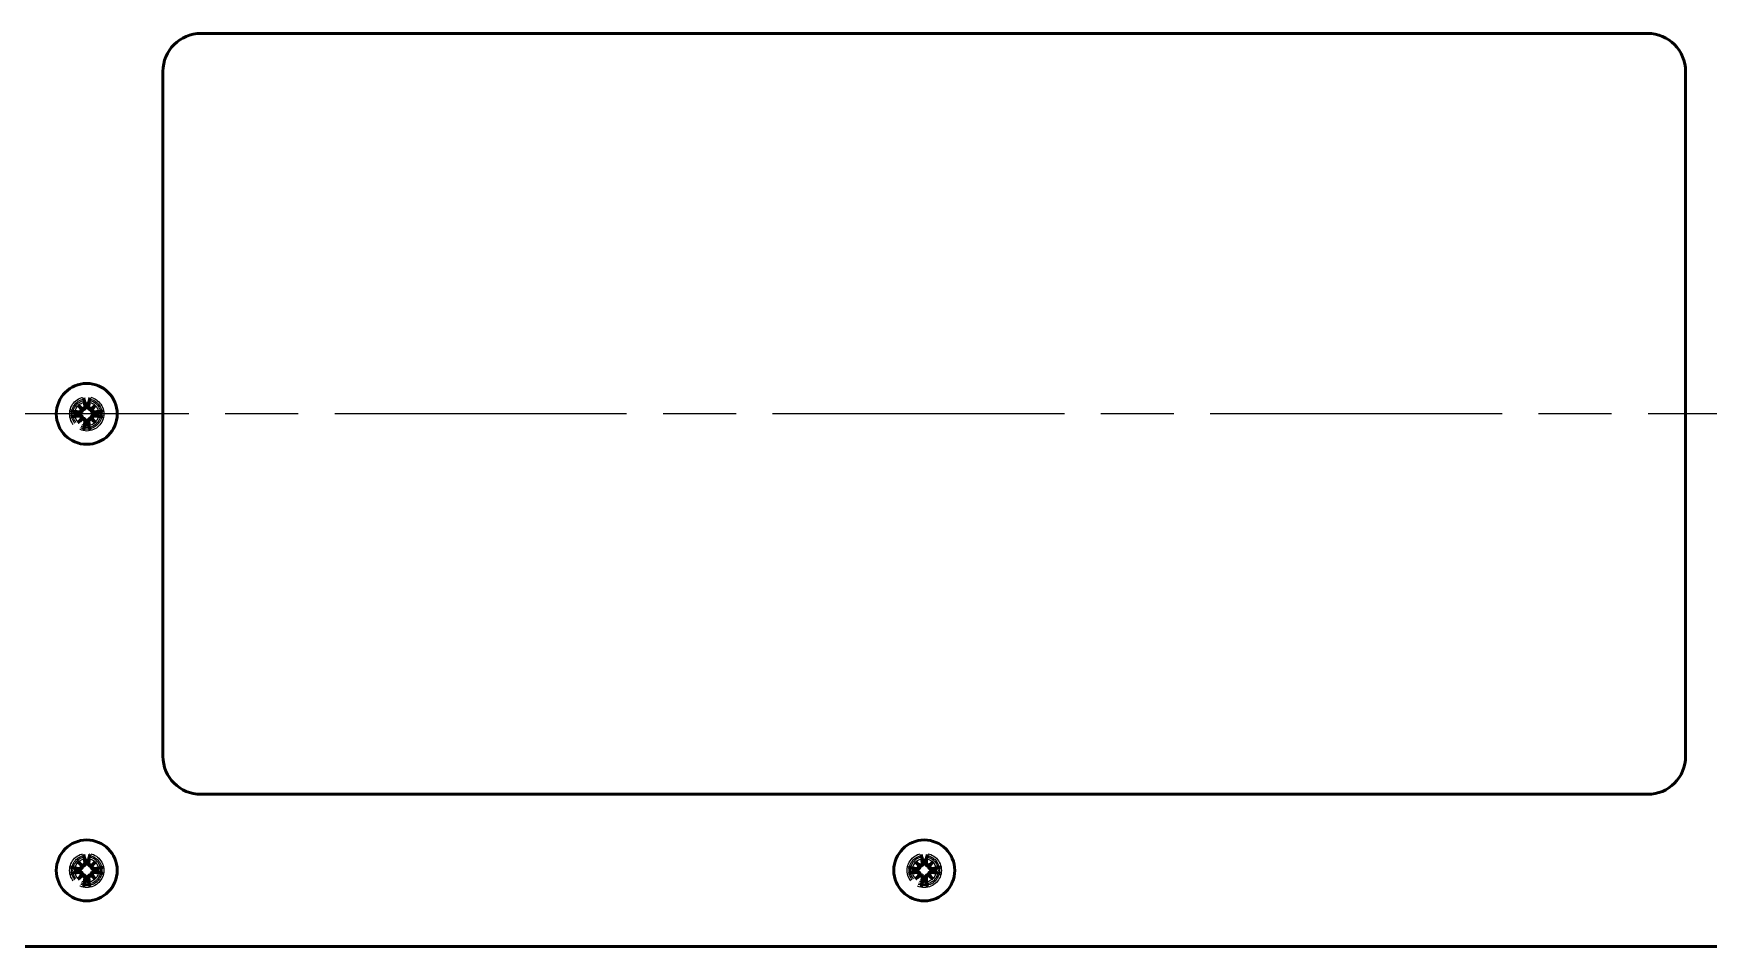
# Model space of a CAD drawing. Header units: millimetres. Extents: x 0 to 4200, y 0 to 2970.
# Drawn here: x 1149.3 to 1369.3, y 2135.2 to 2255.2 of the extents above; entities that cross this region are included whole.
import ezdxf

# ---------------------------------------------------------------- set-up
doc = ezdxf.new("R2010")
doc.units = ezdxf.units.MM
doc.header["$LTSCALE"] = 10
doc.linetypes.add('CHAIN', pattern=[0.7087, 0.4724, -0.0591, 0.1181, -0.0591])
doc.linetypes.add('DASHED', pattern=[0.2067, 0.1654, -0.0413])
doc.layers.add('Centerline (ANSI)', color=7, linetype='Continuous', lineweight=25)
doc.layers.add('Co ban', color=7, linetype='Continuous', lineweight=50)
doc.layers.add('Manh', color=7, linetype='DASHED', lineweight=25, true_color=0x008000)

msp = doc.modelspace()

# ---------------------------------------------------------------- linework, layer by layer
at = {"layer": 'Centerline (ANSI)', "linetype": 'CHAIN', "ltscale": 8.113447}
msp.add_line((2549.67, 2205.2), (583.52, 2205.2), dxfattribs=at)
at = {"layer": 'Co ban'}
for p, q in [((1171.27, 2255.2), (1361.27, 2255.2)), ((1166.27, 2160.2), (1166.27, 2250.2)), ((1366.27, 2250.2), (1366.27, 2160.2)), ((1155.11, 2206.36), (1155.6, 2205.87)), ((1155.11, 2204.04), (1155.6, 2204.52)), ((1155.6, 2205.87), (1155.74, 2205.73)), ((1155.6, 2204.52), (1155.74, 2204.66)), ((1156.95, 2205.87), (1156.81, 2205.73)), ((1156.95, 2204.52), (1156.81, 2204.66)), ((1157.43, 2206.36), (1156.95, 2205.87)), ((1157.43, 2204.04), (1156.95, 2204.52)), ((1361.27, 2155.2), (1171.27, 2155.2)), ((1155.11, 2146.36), (1155.6, 2145.87)), ((1155.6, 2145.87), (1155.74, 2145.73)), ((1156.95, 2145.87), (1156.81, 2145.73)), ((1157.43, 2146.36), (1156.95, 2145.87)), ((1265.11, 2146.36), (1265.6, 2145.87)), ((1265.6, 2145.87), (1265.74, 2145.73)), ((1266.95, 2145.87), (1266.81, 2145.73)), ((1267.43, 2146.36), (1266.95, 2145.87)), ((1155.11, 2144.04), (1155.6, 2144.52)), ((1155.6, 2144.52), (1155.74, 2144.66)), ((1156.95, 2144.52), (1156.81, 2144.66)), ((1157.43, 2144.04), (1156.95, 2144.52)), ((1265.11, 2144.04), (1265.6, 2144.52)), ((1265.6, 2144.52), (1265.74, 2144.66)), ((1266.95, 2144.52), (1266.81, 2144.66)), ((1267.43, 2144.04), (1266.95, 2144.52)), ((1821.27, 2135.2), (711.27, 2135.2))]:
    msp.add_line(p, q, dxfattribs=at)
for centre in [(1156.27, 2205.2), (1156.27, 2145.2), (1266.27, 2145.2)]:
    msp.add_circle(centre, 4, dxfattribs=at)
for centre, radius, start, end in [((1171.27, 2250.2), 5, 90, 180), ((1361.27, 2250.2), 5, 0, 90), ((1156.27, 2205.2), 1.34, 172.3918, 187.6082), ((1156.27, 2205.2), 1.34, 82.3918, 97.6082), ((1156.27, 2205.2), 1.34, 352.3918, 7.6082), ((1156.27, 2205.2), 1.34, 262.3918, 277.6082), ((1171.27, 2160.2), 5, 180, 270), ((1361.27, 2160.2), 5, 270, 0), ((1156.27, 2145.2), 1.34, 172.3918, 187.6082), ((1156.27, 2145.2), 1.34, 82.3918, 97.6082), ((1156.27, 2145.2), 1.34, 352.3918, 7.6082), ((1266.27, 2145.2), 1.34, 172.3918, 187.6082), ((1266.27, 2145.2), 1.34, 82.3918, 97.6082), ((1266.27, 2145.2), 1.34, 352.3918, 7.6082), ((1156.27, 2145.2), 1.34, 262.3918, 277.6082), ((1266.27, 2145.2), 1.34, 262.3918, 277.6082)]:
    msp.add_arc(centre, radius, start, end, dxfattribs=at)
for centre, major_axis, ratio, start_param, end_param in [((1156.68, 2205.25), (0.78, -6.44), 0.087156, 4.378084, 4.547777), ((1155.87, 2205.25), (0.78, 6.44), 0.087156, 4.877001, 5.046694), ((1156.23, 2204.79), (-6.44, 0.78), 0.087156, 4.877001, 5.046694), ((1156.23, 2205.6), (6.44, 0.78), 0.087156, 4.378084, 4.547777), ((1157, 2205.82), (-4.2, 4.86), 0.173648, 1.313224, 1.430376), ((1155.65, 2204.47), (4.86, -4.2), 0.173648, 1.711217, 1.828368), ((1157, 2204.57), (4.2, 4.86), 0.173648, 1.711217, 1.828368), ((1155.65, 2205.92), (-4.86, -4.2), 0.173648, 1.313224, 1.430376), ((1155.37, 2205.86), (-0.188, -0.163), 0.868224, 2.023807, 2.409971), ((1155.37, 2204.54), (0.188, -0.163), 0.868224, 0.731621, 1.117785), ((1155.61, 2206.1), (-0.163, -0.188), 0.868224, 0.731621, 1.117785), ((1155.61, 2204.29), (0.163, -0.188), 0.868224, 2.023807, 2.409971), ((1156.9, 2204.47), (4.86, 4.2), 0.173648, 1.313224, 1.430376), ((1156.94, 2206.1), (-0.163, 0.188), 0.868224, 2.023807, 2.409971), ((1156.94, 2204.29), (0.163, 0.188), 0.868224, 0.731621, 1.117785), ((1156.9, 2205.92), (-4.86, 4.2), 0.173648, 1.711217, 1.828368), ((1157.18, 2205.86), (-0.188, 0.163), 0.868224, 0.731621, 1.117785), ((1157.18, 2204.54), (0.188, 0.163), 0.868224, 2.023807, 2.409971), ((1155.55, 2205.82), (-4.2, -4.86), 0.173648, 1.711217, 1.828368), ((1155.55, 2204.57), (4.2, -4.86), 0.173648, 1.313224, 1.430376), ((1156.32, 2204.79), (-6.44, -0.78), 0.087156, 4.378084, 4.547777), ((1156.32, 2205.6), (6.44, -0.78), 0.087156, 4.877001, 5.046694), ((1156.68, 2205.15), (-0.78, -6.44), 0.087156, 4.877001, 5.046694), ((1155.87, 2205.15), (-0.78, 6.44), 0.087156, 4.378084, 4.547777), ((1156.68, 2145.25), (0.78, -6.44), 0.087156, 4.378084, 4.547777), ((1155.87, 2145.25), (0.78, 6.44), 0.087156, 4.877001, 5.046694), ((1266.68, 2145.25), (0.78, -6.44), 0.087156, 4.378084, 4.547777), ((1265.87, 2145.25), (0.78, 6.44), 0.087156, 4.877001, 5.046694), ((1156.23, 2144.79), (-6.44, 0.78), 0.087156, 4.877001, 5.046694), ((1157, 2145.82), (-4.2, 4.86), 0.173648, 1.313224, 1.430376), ((1155.65, 2144.47), (4.86, -4.2), 0.173648, 1.711217, 1.828368), ((1155.37, 2145.86), (-0.188, -0.163), 0.868224, 2.023807, 2.409971), ((1155.61, 2146.1), (-0.163, -0.188), 0.868224, 0.731621, 1.117785), ((1156.9, 2144.47), (4.86, 4.2), 0.173648, 1.313224, 1.430376), ((1156.94, 2146.1), (-0.163, 0.188), 0.868224, 2.023807, 2.409971), ((1157.18, 2145.86), (-0.188, 0.163), 0.868224, 0.731621, 1.117785), ((1155.55, 2145.82), (-4.2, -4.86), 0.173648, 1.711217, 1.828368), ((1156.32, 2144.79), (-6.44, -0.78), 0.087156, 4.378084, 4.547777), ((1266.23, 2144.79), (-6.44, 0.78), 0.087156, 4.877001, 5.046694), ((1267, 2145.82), (-4.2, 4.86), 0.173648, 1.313224, 1.430376), ((1265.65, 2144.47), (4.86, -4.2), 0.173648, 1.711217, 1.828368), ((1265.37, 2145.86), (-0.188, -0.163), 0.868224, 2.023807, 2.409971), ((1265.61, 2146.1), (-0.163, -0.188), 0.868224, 0.731621, 1.117785), ((1266.9, 2144.47), (4.86, 4.2), 0.173648, 1.313224, 1.430376), ((1266.94, 2146.1), (-0.163, 0.188), 0.868224, 2.023807, 2.409971), ((1267.18, 2145.86), (-0.188, 0.163), 0.868224, 0.731621, 1.117785), ((1265.55, 2145.82), (-4.2, -4.86), 0.173648, 1.711217, 1.828368), ((1266.32, 2144.79), (-6.44, -0.78), 0.087156, 4.378084, 4.547777), ((1156.23, 2145.6), (6.44, 0.78), 0.087156, 4.378084, 4.547777), ((1157, 2144.57), (4.2, 4.86), 0.173648, 1.711217, 1.828368), ((1155.65, 2145.92), (-4.86, -4.2), 0.173648, 1.313224, 1.430376), ((1155.37, 2144.54), (0.188, -0.163), 0.868224, 0.731621, 1.117785), ((1155.61, 2144.29), (0.163, -0.188), 0.868224, 2.023807, 2.409971), ((1156.68, 2145.15), (-0.78, -6.44), 0.087156, 4.877001, 5.046694), ((1155.87, 2145.15), (-0.78, 6.44), 0.087156, 4.378084, 4.547777), ((1156.94, 2144.29), (0.163, 0.188), 0.868224, 0.731621, 1.117785), ((1156.9, 2145.92), (-4.86, 4.2), 0.173648, 1.711217, 1.828368), ((1157.18, 2144.54), (0.188, 0.163), 0.868224, 2.023807, 2.409971), ((1155.55, 2144.57), (4.2, -4.86), 0.173648, 1.313224, 1.430376), ((1156.32, 2145.6), (6.44, -0.78), 0.087156, 4.877001, 5.046694), ((1266.23, 2145.6), (6.44, 0.78), 0.087156, 4.378084, 4.547777), ((1267, 2144.57), (4.2, 4.86), 0.173648, 1.711217, 1.828368), ((1265.65, 2145.92), (-4.86, -4.2), 0.173648, 1.313224, 1.430376), ((1265.37, 2144.54), (0.188, -0.163), 0.868224, 0.731621, 1.117785), ((1265.61, 2144.29), (0.163, -0.188), 0.868224, 2.023807, 2.409971), ((1266.68, 2145.15), (-0.78, -6.44), 0.087156, 4.877001, 5.046694), ((1265.87, 2145.15), (-0.78, 6.44), 0.087156, 4.378084, 4.547777), ((1266.94, 2144.29), (0.163, 0.188), 0.868224, 0.731621, 1.117785), ((1266.9, 2145.92), (-4.86, 4.2), 0.173648, 1.711217, 1.828368), ((1267.18, 2144.54), (0.188, 0.163), 0.868224, 2.023807, 2.409971), ((1265.55, 2144.57), (4.2, -4.86), 0.173648, 1.313224, 1.430376), ((1266.32, 2145.6), (6.44, -0.78), 0.087156, 4.877001, 5.046694)]:
    msp.add_ellipse(centre, major_axis=major_axis, ratio=ratio, start_param=start_param, end_param=end_param, dxfattribs=at)
for points, knots in [([(1155.92, 2207.09), (1155.92, 2207.1), (1155.92, 2207.11), (1155.91, 2207.14), (1155.91, 2207.16), (1155.9, 2207.2), (1155.9, 2207.22), (1155.9, 2207.26), (1155.89, 2207.28), (1155.89, 2207.29)], [0.05658644, 0.05658644, 0.05658644, 0.05658644, 0.06161587, 0.06161587, 0.06775669, 0.06775669, 0.07390904, 0.07390904, 0.07912293, 0.07912293, 0.07912293, 0.07912293]), ([(1156.66, 2207.29), (1156.65, 2207.28), (1156.65, 2207.26), (1156.65, 2207.22), (1156.64, 2207.2), (1156.64, 2207.16), (1156.63, 2207.14), (1156.63, 2207.11), (1156.63, 2207.1), (1156.62, 2207.09)], [0.01947687, 0.01947687, 0.01947687, 0.01947687, 0.02469076, 0.02469076, 0.03084311, 0.03084311, 0.03698394, 0.03698394, 0.04201336, 0.04201336, 0.04201336, 0.04201336]), ([(1154.18, 2205.58), (1154.19, 2205.58), (1154.21, 2205.58), (1154.25, 2205.57), (1154.27, 2205.57), (1154.31, 2205.56), (1154.33, 2205.56), (1154.36, 2205.55), (1154.37, 2205.55), (1154.38, 2205.55)], [0.01947687, 0.01947687, 0.01947687, 0.01947687, 0.02469076, 0.02469076, 0.03084311, 0.03084311, 0.03698394, 0.03698394, 0.04201336, 0.04201336, 0.04201336, 0.04201336]), ([(1154.38, 2204.85), (1154.37, 2204.84), (1154.36, 2204.84), (1154.33, 2204.84), (1154.31, 2204.83), (1154.27, 2204.83), (1154.25, 2204.82), (1154.21, 2204.82), (1154.19, 2204.82), (1154.18, 2204.82)], [0.05658644, 0.05658644, 0.05658644, 0.05658644, 0.06161587, 0.06161587, 0.06775669, 0.06775669, 0.07390904, 0.07390904, 0.07912293, 0.07912293, 0.07912293, 0.07912293]), ([(1155.74, 2205.73), (1155.74, 2205.71), (1155.73, 2205.68), (1155.72, 2205.62), (1155.7, 2205.58), (1155.66, 2205.51), (1155.63, 2205.47), (1155.57, 2205.41), (1155.53, 2205.39), (1155.46, 2205.35), (1155.42, 2205.34), (1155.33, 2205.32), (1155.28, 2205.32), (1155.24, 2205.33), (1155.23, 2205.33), (1155.23, 2205.33), (1155.22, 2205.33)], [-0.07279593, -0.07279593, -0.07279593, -0.07279593, -0.06545108, -0.06545108, -0.05320296, -0.05320296, -0.04095485, -0.04095485, -0.02870674, -0.02870674, -0.01435337, -0.01435337, 0, 0, 0, 0.00217911, 0.00217911, 0.00217911, 0.00217911]), ([(1155.22, 2205.07), (1155.23, 2205.07), (1155.23, 2205.07), (1155.28, 2205.07), (1155.33, 2205.07), (1155.42, 2205.06), (1155.46, 2205.04), (1155.53, 2205), (1155.57, 2204.98), (1155.63, 2204.92), (1155.66, 2204.89), (1155.7, 2204.82), (1155.72, 2204.78), (1155.73, 2204.71), (1155.74, 2204.68), (1155.74, 2204.66)], [0.18013192, 0.18013192, 0.18013192, 0.18013192, 0.18231103, 0.18231103, 0.1966644, 0.1966644, 0.21101777, 0.21101777, 0.22326588, 0.22326588, 0.23551399, 0.23551399, 0.24776211, 0.24776211, 0.25510696, 0.25510696, 0.25510696, 0.25510696]), ([(1155.58, 2205.78), (1155.58, 2205.78), (1155.58, 2205.78), (1155.58, 2205.74), (1155.57, 2205.7), (1155.54, 2205.62), (1155.51, 2205.59), (1155.46, 2205.54), (1155.43, 2205.51), (1155.35, 2205.48), (1155.31, 2205.47), (1155.26, 2205.47), (1155.25, 2205.47), (1155.24, 2205.47)], [0.02262944, 0.02262944, 0.02262944, 0.02262944, 0.02319765, 0.02319765, 0.0345489, 0.0345489, 0.04590016, 0.04590016, 0.05733835, 0.05733835, 0.06877655, 0.06877655, 0.07249221, 0.07249221, 0.07249221, 0.07249221]), ([(1155.24, 2204.92), (1155.27, 2204.92), (1155.32, 2204.92), (1155.39, 2204.9), (1155.43, 2204.88), (1155.49, 2204.83), (1155.52, 2204.8), (1155.56, 2204.73), (1155.57, 2204.69), (1155.58, 2204.64), (1155.58, 2204.63), (1155.58, 2204.61)], [0, 0, 0, 0, 0.01151442, 0.01151442, 0.02302884, 0.02302884, 0.0344178, 0.0344178, 0.04580676, 0.04580676, 0.0498478, 0.0498478, 0.0498478, 0.0498478]), ([(1156, 2206.23), (1156, 2206.2), (1156, 2206.16), (1155.97, 2206.08), (1155.95, 2206.04), (1155.91, 2205.98), (1155.88, 2205.95), (1155.81, 2205.91), (1155.77, 2205.9), (1155.72, 2205.9), (1155.7, 2205.89), (1155.69, 2205.89)], [0, 0, 0, 0, 0.01151442, 0.01151442, 0.02302884, 0.02302884, 0.0344178, 0.0344178, 0.04580676, 0.04580676, 0.0498478, 0.0498478, 0.0498478, 0.0498478]), ([(1155.69, 2204.5), (1155.69, 2204.5), (1155.69, 2204.5), (1155.73, 2204.5), (1155.77, 2204.49), (1155.85, 2204.46), (1155.88, 2204.44), (1155.93, 2204.38), (1155.96, 2204.35), (1155.99, 2204.27), (1156, 2204.23), (1156, 2204.18), (1156, 2204.17), (1156, 2204.16)], [0.02262944, 0.02262944, 0.02262944, 0.02262944, 0.02319765, 0.02319765, 0.0345489, 0.0345489, 0.04590016, 0.04590016, 0.05733835, 0.05733835, 0.06877655, 0.06877655, 0.07249221, 0.07249221, 0.07249221, 0.07249221]), ([(1156.14, 2206.25), (1156.14, 2206.25), (1156.14, 2206.24), (1156.15, 2206.19), (1156.15, 2206.14), (1156.13, 2206.05), (1156.12, 2206.01), (1156.08, 2205.94), (1156.06, 2205.9), (1156, 2205.84), (1155.96, 2205.81), (1155.89, 2205.77), (1155.85, 2205.75), (1155.79, 2205.74), (1155.76, 2205.73), (1155.74, 2205.73)], [0.18013192, 0.18013192, 0.18013192, 0.18013192, 0.18231103, 0.18231103, 0.1966644, 0.1966644, 0.21101777, 0.21101777, 0.22326588, 0.22326588, 0.23551399, 0.23551399, 0.24776211, 0.24776211, 0.25510696, 0.25510696, 0.25510696, 0.25510696]), ([(1155.74, 2204.66), (1155.76, 2204.66), (1155.79, 2204.66), (1155.85, 2204.64), (1155.89, 2204.62), (1155.96, 2204.58), (1156, 2204.55), (1156.06, 2204.49), (1156.08, 2204.46), (1156.12, 2204.39), (1156.13, 2204.34), (1156.15, 2204.25), (1156.15, 2204.2), (1156.15, 2204.16), (1156.14, 2204.15), (1156.14, 2204.15), (1156.14, 2204.14)], [-0.07279593, -0.07279593, -0.07279593, -0.07279593, -0.06545108, -0.06545108, -0.05320296, -0.05320296, -0.04095485, -0.04095485, -0.02870674, -0.02870674, -0.01435337, -0.01435337, 0, 0, 0, 0.00217911, 0.00217911, 0.00217911, 0.00217911]), ([(1156.81, 2205.73), (1156.79, 2205.73), (1156.76, 2205.74), (1156.69, 2205.75), (1156.65, 2205.77), (1156.58, 2205.81), (1156.55, 2205.84), (1156.49, 2205.9), (1156.47, 2205.94), (1156.43, 2206.01), (1156.41, 2206.05), (1156.4, 2206.14), (1156.4, 2206.19), (1156.4, 2206.23), (1156.4, 2206.24), (1156.4, 2206.25), (1156.41, 2206.25)], [-0.07279593, -0.07279593, -0.07279593, -0.07279593, -0.06545108, -0.06545108, -0.05320296, -0.05320296, -0.04095485, -0.04095485, -0.02870674, -0.02870674, -0.01435337, -0.01435337, 0, 0, 0, 0.00217911, 0.00217911, 0.00217911, 0.00217911]), ([(1156.41, 2204.14), (1156.4, 2204.15), (1156.4, 2204.15), (1156.4, 2204.2), (1156.4, 2204.25), (1156.41, 2204.34), (1156.43, 2204.39), (1156.47, 2204.46), (1156.49, 2204.49), (1156.55, 2204.55), (1156.58, 2204.58), (1156.65, 2204.62), (1156.69, 2204.64), (1156.76, 2204.66), (1156.79, 2204.66), (1156.81, 2204.66)], [0.18013192, 0.18013192, 0.18013192, 0.18013192, 0.18231103, 0.18231103, 0.1966644, 0.1966644, 0.21101777, 0.21101777, 0.22326588, 0.22326588, 0.23551399, 0.23551399, 0.24776211, 0.24776211, 0.25510696, 0.25510696, 0.25510696, 0.25510696]), ([(1156.86, 2205.89), (1156.86, 2205.89), (1156.86, 2205.89), (1156.82, 2205.9), (1156.78, 2205.9), (1156.7, 2205.93), (1156.67, 2205.96), (1156.61, 2206.01), (1156.59, 2206.04), (1156.56, 2206.12), (1156.55, 2206.16), (1156.55, 2206.21), (1156.55, 2206.22), (1156.55, 2206.23)], [0.02262869, 0.02262869, 0.02262869, 0.02262869, 0.02311382, 0.02311382, 0.03450698, 0.03450698, 0.04590014, 0.04590014, 0.05733833, 0.05733833, 0.06877652, 0.06877652, 0.07249219, 0.07249219, 0.07249219, 0.07249219]), ([(1156.55, 2204.16), (1156.55, 2204.2), (1156.55, 2204.24), (1156.57, 2204.32), (1156.59, 2204.35), (1156.64, 2204.41), (1156.67, 2204.44), (1156.74, 2204.48), (1156.78, 2204.49), (1156.83, 2204.5), (1156.85, 2204.5), (1156.86, 2204.5)], [0, 0, 0, 0, 0.01154742, 0.01154742, 0.02309483, 0.02309483, 0.0344508, 0.0344508, 0.04580677, 0.04580677, 0.04984781, 0.04984781, 0.04984781, 0.04984781]), ([(1157.33, 2205.33), (1157.32, 2205.33), (1157.32, 2205.33), (1157.27, 2205.32), (1157.22, 2205.32), (1157.13, 2205.34), (1157.09, 2205.35), (1157.01, 2205.39), (1156.98, 2205.41), (1156.92, 2205.47), (1156.89, 2205.51), (1156.85, 2205.58), (1156.83, 2205.62), (1156.82, 2205.68), (1156.81, 2205.71), (1156.81, 2205.73)], [0.18013192, 0.18013192, 0.18013192, 0.18013192, 0.18231103, 0.18231103, 0.1966644, 0.1966644, 0.21101777, 0.21101777, 0.22326588, 0.22326588, 0.23551399, 0.23551399, 0.24776211, 0.24776211, 0.25510696, 0.25510696, 0.25510696, 0.25510696]), ([(1156.81, 2204.66), (1156.81, 2204.68), (1156.82, 2204.71), (1156.83, 2204.78), (1156.85, 2204.82), (1156.89, 2204.89), (1156.92, 2204.92), (1156.98, 2204.98), (1157.01, 2205), (1157.09, 2205.04), (1157.13, 2205.06), (1157.22, 2205.07), (1157.27, 2205.07), (1157.31, 2205.07), (1157.32, 2205.07), (1157.32, 2205.07), (1157.33, 2205.07)], [-0.07279593, -0.07279593, -0.07279593, -0.07279593, -0.06545108, -0.06545108, -0.05320296, -0.05320296, -0.04095485, -0.04095485, -0.02870674, -0.02870674, -0.01435337, -0.01435337, 0, 0, 0, 0.00217911, 0.00217911, 0.00217911, 0.00217911]), ([(1157.31, 2205.47), (1157.27, 2205.47), (1157.23, 2205.47), (1157.15, 2205.5), (1157.12, 2205.52), (1157.06, 2205.56), (1157.03, 2205.59), (1156.99, 2205.66), (1156.98, 2205.7), (1156.97, 2205.75), (1156.97, 2205.77), (1156.97, 2205.78)], [0, 0, 0, 0, 0.01151442, 0.01151442, 0.02302884, 0.02302884, 0.0344178, 0.0344178, 0.04580676, 0.04580676, 0.0498478, 0.0498478, 0.0498478, 0.0498478]), ([(1156.97, 2204.61), (1156.97, 2204.61), (1156.97, 2204.62), (1156.97, 2204.65), (1156.98, 2204.7), (1157.01, 2204.77), (1157.03, 2204.8), (1157.09, 2204.86), (1157.12, 2204.88), (1157.2, 2204.91), (1157.24, 2204.92), (1157.29, 2204.92), (1157.3, 2204.92), (1157.31, 2204.92)], [0.02262944, 0.02262944, 0.02262944, 0.02262944, 0.02319765, 0.02319765, 0.0345489, 0.0345489, 0.04590016, 0.04590016, 0.05733835, 0.05733835, 0.06877655, 0.06877655, 0.07249221, 0.07249221, 0.07249221, 0.07249221]), ([(1158.17, 2205.55), (1158.18, 2205.55), (1158.19, 2205.55), (1158.22, 2205.56), (1158.24, 2205.56), (1158.27, 2205.57), (1158.3, 2205.57), (1158.33, 2205.58), (1158.35, 2205.58), (1158.37, 2205.58)], [0.05658644, 0.05658644, 0.05658644, 0.05658644, 0.06161587, 0.06161587, 0.06775669, 0.06775669, 0.07390904, 0.07390904, 0.07912293, 0.07912293, 0.07912293, 0.07912293]), ([(1158.37, 2204.82), (1158.35, 2204.82), (1158.33, 2204.82), (1158.3, 2204.82), (1158.27, 2204.83), (1158.24, 2204.83), (1158.22, 2204.84), (1158.19, 2204.84), (1158.18, 2204.84), (1158.17, 2204.85)], [0.01947687, 0.01947687, 0.01947687, 0.01947687, 0.02469076, 0.02469076, 0.03084311, 0.03084311, 0.03698394, 0.03698394, 0.04201336, 0.04201336, 0.04201336, 0.04201336]), ([(1155.89, 2203.1), (1155.89, 2203.12), (1155.9, 2203.14), (1155.9, 2203.17), (1155.9, 2203.2), (1155.91, 2203.24), (1155.91, 2203.26), (1155.92, 2203.28), (1155.92, 2203.29), (1155.92, 2203.3)], [0.01947687, 0.01947687, 0.01947687, 0.01947687, 0.02469076, 0.02469076, 0.03084311, 0.03084311, 0.03698394, 0.03698394, 0.04201336, 0.04201336, 0.04201336, 0.04201336]), ([(1156.62, 2203.3), (1156.63, 2203.29), (1156.63, 2203.28), (1156.63, 2203.26), (1156.64, 2203.24), (1156.64, 2203.2), (1156.65, 2203.17), (1156.65, 2203.14), (1156.65, 2203.12), (1156.66, 2203.1)], [0.05658644, 0.05658644, 0.05658644, 0.05658644, 0.06161587, 0.06161587, 0.06775669, 0.06775669, 0.07390904, 0.07390904, 0.07912293, 0.07912293, 0.07912293, 0.07912293]), ([(1155.92, 2147.09), (1155.92, 2147.1), (1155.92, 2147.11), (1155.91, 2147.14), (1155.91, 2147.16), (1155.9, 2147.2), (1155.9, 2147.22), (1155.9, 2147.26), (1155.89, 2147.28), (1155.89, 2147.29)], [0.05658644, 0.05658644, 0.05658644, 0.05658644, 0.06161587, 0.06161587, 0.06775669, 0.06775669, 0.07390904, 0.07390904, 0.07912293, 0.07912293, 0.07912293, 0.07912293]), ([(1156.66, 2147.29), (1156.65, 2147.28), (1156.65, 2147.26), (1156.65, 2147.22), (1156.64, 2147.2), (1156.64, 2147.16), (1156.63, 2147.14), (1156.63, 2147.11), (1156.63, 2147.1), (1156.62, 2147.09)], [0.01947687, 0.01947687, 0.01947687, 0.01947687, 0.02469076, 0.02469076, 0.03084311, 0.03084311, 0.03698394, 0.03698394, 0.04201336, 0.04201336, 0.04201336, 0.04201336]), ([(1265.92, 2147.09), (1265.92, 2147.1), (1265.92, 2147.11), (1265.91, 2147.14), (1265.91, 2147.16), (1265.9, 2147.2), (1265.9, 2147.22), (1265.9, 2147.26), (1265.89, 2147.28), (1265.89, 2147.29)], [0.05658644, 0.05658644, 0.05658644, 0.05658644, 0.06161587, 0.06161587, 0.06775669, 0.06775669, 0.07390904, 0.07390904, 0.07912293, 0.07912293, 0.07912293, 0.07912293]), ([(1266.66, 2147.29), (1266.65, 2147.28), (1266.65, 2147.26), (1266.65, 2147.22), (1266.64, 2147.2), (1266.64, 2147.16), (1266.63, 2147.14), (1266.63, 2147.11), (1266.63, 2147.1), (1266.62, 2147.09)], [0.01947687, 0.01947687, 0.01947687, 0.01947687, 0.02469076, 0.02469076, 0.03084311, 0.03084311, 0.03698394, 0.03698394, 0.04201336, 0.04201336, 0.04201336, 0.04201336]), ([(1154.18, 2145.58), (1154.19, 2145.58), (1154.21, 2145.58), (1154.25, 2145.57), (1154.27, 2145.57), (1154.31, 2145.56), (1154.33, 2145.56), (1154.36, 2145.55), (1154.37, 2145.55), (1154.38, 2145.55)], [0.01947687, 0.01947687, 0.01947687, 0.01947687, 0.02469076, 0.02469076, 0.03084311, 0.03084311, 0.03698394, 0.03698394, 0.04201336, 0.04201336, 0.04201336, 0.04201336]), ([(1155.74, 2145.73), (1155.74, 2145.71), (1155.73, 2145.68), (1155.72, 2145.62), (1155.7, 2145.58), (1155.66, 2145.51), (1155.63, 2145.47), (1155.57, 2145.41), (1155.53, 2145.39), (1155.46, 2145.35), (1155.42, 2145.34), (1155.33, 2145.32), (1155.28, 2145.32), (1155.24, 2145.33), (1155.23, 2145.33), (1155.23, 2145.33), (1155.22, 2145.33)], [-0.07279593, -0.07279593, -0.07279593, -0.07279593, -0.06545108, -0.06545108, -0.05320296, -0.05320296, -0.04095485, -0.04095485, -0.02870674, -0.02870674, -0.01435337, -0.01435337, 0, 0, 0, 0.00217911, 0.00217911, 0.00217911, 0.00217911]), ([(1155.22, 2145.07), (1155.23, 2145.07), (1155.23, 2145.07), (1155.28, 2145.07), (1155.33, 2145.07), (1155.42, 2145.06), (1155.46, 2145.04), (1155.53, 2145), (1155.57, 2144.98), (1155.63, 2144.92), (1155.66, 2144.89), (1155.7, 2144.82), (1155.72, 2144.78), (1155.73, 2144.71), (1155.74, 2144.68), (1155.74, 2144.66)], [0.18013192, 0.18013192, 0.18013192, 0.18013192, 0.18231103, 0.18231103, 0.1966644, 0.1966644, 0.21101777, 0.21101777, 0.22326588, 0.22326588, 0.23551399, 0.23551399, 0.24776211, 0.24776211, 0.25510696, 0.25510696, 0.25510696, 0.25510696]), ([(1155.58, 2145.78), (1155.58, 2145.78), (1155.58, 2145.78), (1155.58, 2145.74), (1155.57, 2145.7), (1155.54, 2145.62), (1155.51, 2145.59), (1155.46, 2145.54), (1155.43, 2145.51), (1155.35, 2145.48), (1155.31, 2145.47), (1155.26, 2145.47), (1155.25, 2145.47), (1155.24, 2145.47)], [0.02262944, 0.02262944, 0.02262944, 0.02262944, 0.02319765, 0.02319765, 0.0345489, 0.0345489, 0.04590016, 0.04590016, 0.05733835, 0.05733835, 0.06877655, 0.06877655, 0.07249221, 0.07249221, 0.07249221, 0.07249221]), ([(1156, 2146.23), (1156, 2146.2), (1156, 2146.16), (1155.97, 2146.08), (1155.95, 2146.04), (1155.91, 2145.98), (1155.88, 2145.95), (1155.81, 2145.91), (1155.77, 2145.9), (1155.72, 2145.9), (1155.7, 2145.89), (1155.69, 2145.89)], [0, 0, 0, 0, 0.01151442, 0.01151442, 0.02302884, 0.02302884, 0.0344178, 0.0344178, 0.04580676, 0.04580676, 0.0498478, 0.0498478, 0.0498478, 0.0498478]), ([(1156.14, 2146.25), (1156.14, 2146.25), (1156.14, 2146.24), (1156.15, 2146.19), (1156.15, 2146.14), (1156.13, 2146.05), (1156.12, 2146.01), (1156.08, 2145.94), (1156.06, 2145.9), (1156, 2145.84), (1155.96, 2145.81), (1155.89, 2145.77), (1155.85, 2145.75), (1155.79, 2145.74), (1155.76, 2145.73), (1155.74, 2145.73)], [0.18013192, 0.18013192, 0.18013192, 0.18013192, 0.18231103, 0.18231103, 0.1966644, 0.1966644, 0.21101777, 0.21101777, 0.22326588, 0.22326588, 0.23551399, 0.23551399, 0.24776211, 0.24776211, 0.25510696, 0.25510696, 0.25510696, 0.25510696]), ([(1156.81, 2145.73), (1156.79, 2145.73), (1156.76, 2145.74), (1156.69, 2145.75), (1156.65, 2145.77), (1156.58, 2145.81), (1156.55, 2145.84), (1156.49, 2145.9), (1156.47, 2145.94), (1156.43, 2146.01), (1156.41, 2146.05), (1156.4, 2146.14), (1156.4, 2146.19), (1156.4, 2146.23), (1156.4, 2146.24), (1156.4, 2146.25), (1156.41, 2146.25)], [-0.07279593, -0.07279593, -0.07279593, -0.07279593, -0.06545108, -0.06545108, -0.05320296, -0.05320296, -0.04095485, -0.04095485, -0.02870674, -0.02870674, -0.01435337, -0.01435337, 0, 0, 0, 0.00217911, 0.00217911, 0.00217911, 0.00217911]), ([(1156.86, 2145.89), (1156.86, 2145.89), (1156.86, 2145.89), (1156.82, 2145.9), (1156.78, 2145.9), (1156.7, 2145.93), (1156.67, 2145.96), (1156.61, 2146.01), (1156.59, 2146.04), (1156.56, 2146.12), (1156.55, 2146.16), (1156.55, 2146.21), (1156.55, 2146.22), (1156.55, 2146.23)], [0.02262869, 0.02262869, 0.02262869, 0.02262869, 0.02311382, 0.02311382, 0.03450698, 0.03450698, 0.04590014, 0.04590014, 0.05733833, 0.05733833, 0.06877652, 0.06877652, 0.07249219, 0.07249219, 0.07249219, 0.07249219]), ([(1157.33, 2145.33), (1157.32, 2145.33), (1157.32, 2145.33), (1157.27, 2145.32), (1157.22, 2145.32), (1157.13, 2145.34), (1157.09, 2145.35), (1157.01, 2145.39), (1156.98, 2145.41), (1156.92, 2145.47), (1156.89, 2145.51), (1156.85, 2145.58), (1156.83, 2145.62), (1156.82, 2145.68), (1156.81, 2145.71), (1156.81, 2145.73)], [0.18013192, 0.18013192, 0.18013192, 0.18013192, 0.18231103, 0.18231103, 0.1966644, 0.1966644, 0.21101777, 0.21101777, 0.22326588, 0.22326588, 0.23551399, 0.23551399, 0.24776211, 0.24776211, 0.25510696, 0.25510696, 0.25510696, 0.25510696]), ([(1156.81, 2144.66), (1156.81, 2144.68), (1156.82, 2144.71), (1156.83, 2144.78), (1156.85, 2144.82), (1156.89, 2144.89), (1156.92, 2144.92), (1156.98, 2144.98), (1157.01, 2145), (1157.09, 2145.04), (1157.13, 2145.06), (1157.22, 2145.07), (1157.27, 2145.07), (1157.31, 2145.07), (1157.32, 2145.07), (1157.32, 2145.07), (1157.33, 2145.07)], [-0.07279593, -0.07279593, -0.07279593, -0.07279593, -0.06545108, -0.06545108, -0.05320296, -0.05320296, -0.04095485, -0.04095485, -0.02870674, -0.02870674, -0.01435337, -0.01435337, 0, 0, 0, 0.00217911, 0.00217911, 0.00217911, 0.00217911]), ([(1157.31, 2145.47), (1157.27, 2145.47), (1157.23, 2145.47), (1157.15, 2145.5), (1157.12, 2145.52), (1157.06, 2145.56), (1157.03, 2145.59), (1156.99, 2145.66), (1156.98, 2145.7), (1156.97, 2145.75), (1156.97, 2145.77), (1156.97, 2145.78)], [0, 0, 0, 0, 0.01151442, 0.01151442, 0.02302884, 0.02302884, 0.0344178, 0.0344178, 0.04580676, 0.04580676, 0.0498478, 0.0498478, 0.0498478, 0.0498478]), ([(1158.17, 2145.55), (1158.18, 2145.55), (1158.19, 2145.55), (1158.22, 2145.56), (1158.24, 2145.56), (1158.27, 2145.57), (1158.3, 2145.57), (1158.33, 2145.58), (1158.35, 2145.58), (1158.37, 2145.58)], [0.05658644, 0.05658644, 0.05658644, 0.05658644, 0.06161587, 0.06161587, 0.06775669, 0.06775669, 0.07390904, 0.07390904, 0.07912293, 0.07912293, 0.07912293, 0.07912293]), ([(1264.18, 2145.58), (1264.19, 2145.58), (1264.21, 2145.58), (1264.25, 2145.57), (1264.27, 2145.57), (1264.31, 2145.56), (1264.33, 2145.56), (1264.36, 2145.55), (1264.37, 2145.55), (1264.38, 2145.55)], [0.01947687, 0.01947687, 0.01947687, 0.01947687, 0.02469076, 0.02469076, 0.03084311, 0.03084311, 0.03698394, 0.03698394, 0.04201336, 0.04201336, 0.04201336, 0.04201336]), ([(1265.74, 2145.73), (1265.74, 2145.71), (1265.73, 2145.68), (1265.72, 2145.62), (1265.7, 2145.58), (1265.66, 2145.51), (1265.63, 2145.47), (1265.57, 2145.41), (1265.53, 2145.39), (1265.46, 2145.35), (1265.42, 2145.34), (1265.33, 2145.32), (1265.28, 2145.32), (1265.24, 2145.33), (1265.23, 2145.33), (1265.23, 2145.33), (1265.22, 2145.33)], [-0.07279593, -0.07279593, -0.07279593, -0.07279593, -0.06545108, -0.06545108, -0.05320296, -0.05320296, -0.04095485, -0.04095485, -0.02870674, -0.02870674, -0.01435337, -0.01435337, 0, 0, 0, 0.00217911, 0.00217911, 0.00217911, 0.00217911]), ([(1265.22, 2145.07), (1265.23, 2145.07), (1265.23, 2145.07), (1265.28, 2145.07), (1265.33, 2145.07), (1265.42, 2145.06), (1265.46, 2145.04), (1265.53, 2145), (1265.57, 2144.98), (1265.63, 2144.92), (1265.66, 2144.89), (1265.7, 2144.82), (1265.72, 2144.78), (1265.73, 2144.71), (1265.74, 2144.68), (1265.74, 2144.66)], [0.18013192, 0.18013192, 0.18013192, 0.18013192, 0.18231103, 0.18231103, 0.1966644, 0.1966644, 0.21101777, 0.21101777, 0.22326588, 0.22326588, 0.23551399, 0.23551399, 0.24776211, 0.24776211, 0.25510696, 0.25510696, 0.25510696, 0.25510696]), ([(1265.58, 2145.78), (1265.58, 2145.78), (1265.58, 2145.78), (1265.58, 2145.74), (1265.57, 2145.7), (1265.54, 2145.62), (1265.51, 2145.59), (1265.46, 2145.54), (1265.43, 2145.51), (1265.35, 2145.48), (1265.31, 2145.47), (1265.26, 2145.47), (1265.25, 2145.47), (1265.24, 2145.47)], [0.02262944, 0.02262944, 0.02262944, 0.02262944, 0.02319765, 0.02319765, 0.0345489, 0.0345489, 0.04590016, 0.04590016, 0.05733835, 0.05733835, 0.06877655, 0.06877655, 0.07249221, 0.07249221, 0.07249221, 0.07249221]), ([(1266, 2146.23), (1266, 2146.2), (1266, 2146.16), (1265.97, 2146.08), (1265.95, 2146.04), (1265.91, 2145.98), (1265.88, 2145.95), (1265.81, 2145.91), (1265.77, 2145.9), (1265.72, 2145.9), (1265.7, 2145.89), (1265.69, 2145.89)], [0, 0, 0, 0, 0.01151442, 0.01151442, 0.02302884, 0.02302884, 0.0344178, 0.0344178, 0.04580676, 0.04580676, 0.0498478, 0.0498478, 0.0498478, 0.0498478]), ([(1266.14, 2146.25), (1266.14, 2146.25), (1266.14, 2146.24), (1266.15, 2146.19), (1266.15, 2146.14), (1266.13, 2146.05), (1266.12, 2146.01), (1266.08, 2145.94), (1266.06, 2145.9), (1266, 2145.84), (1265.96, 2145.81), (1265.89, 2145.77), (1265.85, 2145.75), (1265.79, 2145.74), (1265.76, 2145.73), (1265.74, 2145.73)], [0.18013192, 0.18013192, 0.18013192, 0.18013192, 0.18231103, 0.18231103, 0.1966644, 0.1966644, 0.21101777, 0.21101777, 0.22326588, 0.22326588, 0.23551399, 0.23551399, 0.24776211, 0.24776211, 0.25510696, 0.25510696, 0.25510696, 0.25510696]), ([(1266.81, 2145.73), (1266.79, 2145.73), (1266.76, 2145.74), (1266.69, 2145.75), (1266.65, 2145.77), (1266.58, 2145.81), (1266.55, 2145.84), (1266.49, 2145.9), (1266.47, 2145.94), (1266.43, 2146.01), (1266.41, 2146.05), (1266.4, 2146.14), (1266.4, 2146.19), (1266.4, 2146.23), (1266.4, 2146.24), (1266.4, 2146.25), (1266.41, 2146.25)], [-0.07279593, -0.07279593, -0.07279593, -0.07279593, -0.06545108, -0.06545108, -0.05320296, -0.05320296, -0.04095485, -0.04095485, -0.02870674, -0.02870674, -0.01435337, -0.01435337, 0, 0, 0, 0.00217911, 0.00217911, 0.00217911, 0.00217911]), ([(1266.86, 2145.89), (1266.86, 2145.89), (1266.86, 2145.89), (1266.82, 2145.9), (1266.78, 2145.9), (1266.7, 2145.93), (1266.67, 2145.96), (1266.61, 2146.01), (1266.59, 2146.04), (1266.56, 2146.12), (1266.55, 2146.16), (1266.55, 2146.21), (1266.55, 2146.22), (1266.55, 2146.23)], [0.02262869, 0.02262869, 0.02262869, 0.02262869, 0.02311382, 0.02311382, 0.03450698, 0.03450698, 0.04590014, 0.04590014, 0.05733833, 0.05733833, 0.06877652, 0.06877652, 0.07249219, 0.07249219, 0.07249219, 0.07249219]), ([(1267.33, 2145.33), (1267.32, 2145.33), (1267.32, 2145.33), (1267.27, 2145.32), (1267.22, 2145.32), (1267.13, 2145.34), (1267.09, 2145.35), (1267.01, 2145.39), (1266.98, 2145.41), (1266.92, 2145.47), (1266.89, 2145.51), (1266.85, 2145.58), (1266.83, 2145.62), (1266.82, 2145.68), (1266.81, 2145.71), (1266.81, 2145.73)], [0.18013192, 0.18013192, 0.18013192, 0.18013192, 0.18231103, 0.18231103, 0.1966644, 0.1966644, 0.21101777, 0.21101777, 0.22326588, 0.22326588, 0.23551399, 0.23551399, 0.24776211, 0.24776211, 0.25510696, 0.25510696, 0.25510696, 0.25510696]), ([(1266.81, 2144.66), (1266.81, 2144.68), (1266.82, 2144.71), (1266.83, 2144.78), (1266.85, 2144.82), (1266.89, 2144.89), (1266.92, 2144.92), (1266.98, 2144.98), (1267.01, 2145), (1267.09, 2145.04), (1267.13, 2145.06), (1267.22, 2145.07), (1267.27, 2145.07), (1267.31, 2145.07), (1267.32, 2145.07), (1267.32, 2145.07), (1267.33, 2145.07)], [-0.07279593, -0.07279593, -0.07279593, -0.07279593, -0.06545108, -0.06545108, -0.05320296, -0.05320296, -0.04095485, -0.04095485, -0.02870674, -0.02870674, -0.01435337, -0.01435337, 0, 0, 0, 0.00217911, 0.00217911, 0.00217911, 0.00217911]), ([(1267.31, 2145.47), (1267.27, 2145.47), (1267.23, 2145.47), (1267.15, 2145.5), (1267.12, 2145.52), (1267.06, 2145.56), (1267.03, 2145.59), (1266.99, 2145.66), (1266.98, 2145.7), (1266.97, 2145.75), (1266.97, 2145.77), (1266.97, 2145.78)], [0, 0, 0, 0, 0.01151442, 0.01151442, 0.02302884, 0.02302884, 0.0344178, 0.0344178, 0.04580676, 0.04580676, 0.0498478, 0.0498478, 0.0498478, 0.0498478]), ([(1268.17, 2145.55), (1268.18, 2145.55), (1268.19, 2145.55), (1268.22, 2145.56), (1268.24, 2145.56), (1268.27, 2145.57), (1268.3, 2145.57), (1268.33, 2145.58), (1268.35, 2145.58), (1268.37, 2145.58)], [0.05658644, 0.05658644, 0.05658644, 0.05658644, 0.06161587, 0.06161587, 0.06775669, 0.06775669, 0.07390904, 0.07390904, 0.07912293, 0.07912293, 0.07912293, 0.07912293]), ([(1154.38, 2144.85), (1154.37, 2144.84), (1154.36, 2144.84), (1154.33, 2144.84), (1154.31, 2144.83), (1154.27, 2144.83), (1154.25, 2144.82), (1154.21, 2144.82), (1154.19, 2144.82), (1154.18, 2144.82)], [0.05658644, 0.05658644, 0.05658644, 0.05658644, 0.06161587, 0.06161587, 0.06775669, 0.06775669, 0.07390904, 0.07390904, 0.07912293, 0.07912293, 0.07912293, 0.07912293]), ([(1155.24, 2144.92), (1155.27, 2144.92), (1155.32, 2144.92), (1155.39, 2144.9), (1155.43, 2144.88), (1155.49, 2144.83), (1155.52, 2144.8), (1155.56, 2144.73), (1155.57, 2144.69), (1155.58, 2144.64), (1155.58, 2144.63), (1155.58, 2144.61)], [0, 0, 0, 0, 0.01151442, 0.01151442, 0.02302884, 0.02302884, 0.0344178, 0.0344178, 0.04580676, 0.04580676, 0.0498478, 0.0498478, 0.0498478, 0.0498478]), ([(1155.69, 2144.5), (1155.69, 2144.5), (1155.69, 2144.5), (1155.73, 2144.5), (1155.77, 2144.49), (1155.85, 2144.46), (1155.88, 2144.44), (1155.93, 2144.38), (1155.96, 2144.35), (1155.99, 2144.27), (1156, 2144.23), (1156, 2144.18), (1156, 2144.17), (1156, 2144.16)], [0.02262944, 0.02262944, 0.02262944, 0.02262944, 0.02319765, 0.02319765, 0.0345489, 0.0345489, 0.04590016, 0.04590016, 0.05733835, 0.05733835, 0.06877655, 0.06877655, 0.07249221, 0.07249221, 0.07249221, 0.07249221]), ([(1155.74, 2144.66), (1155.76, 2144.66), (1155.79, 2144.66), (1155.85, 2144.64), (1155.89, 2144.62), (1155.96, 2144.58), (1156, 2144.55), (1156.06, 2144.49), (1156.08, 2144.46), (1156.12, 2144.39), (1156.13, 2144.34), (1156.15, 2144.25), (1156.15, 2144.2), (1156.15, 2144.16), (1156.14, 2144.15), (1156.14, 2144.15), (1156.14, 2144.14)], [-0.07279593, -0.07279593, -0.07279593, -0.07279593, -0.06545108, -0.06545108, -0.05320296, -0.05320296, -0.04095485, -0.04095485, -0.02870674, -0.02870674, -0.01435337, -0.01435337, 0, 0, 0, 0.00217911, 0.00217911, 0.00217911, 0.00217911]), ([(1155.89, 2143.1), (1155.89, 2143.12), (1155.9, 2143.14), (1155.9, 2143.17), (1155.9, 2143.2), (1155.91, 2143.24), (1155.91, 2143.26), (1155.92, 2143.28), (1155.92, 2143.29), (1155.92, 2143.3)], [0.01947687, 0.01947687, 0.01947687, 0.01947687, 0.02469076, 0.02469076, 0.03084311, 0.03084311, 0.03698394, 0.03698394, 0.04201336, 0.04201336, 0.04201336, 0.04201336]), ([(1156.41, 2144.14), (1156.4, 2144.15), (1156.4, 2144.15), (1156.4, 2144.2), (1156.4, 2144.25), (1156.41, 2144.34), (1156.43, 2144.39), (1156.47, 2144.46), (1156.49, 2144.49), (1156.55, 2144.55), (1156.58, 2144.58), (1156.65, 2144.62), (1156.69, 2144.64), (1156.76, 2144.66), (1156.79, 2144.66), (1156.81, 2144.66)], [0.18013192, 0.18013192, 0.18013192, 0.18013192, 0.18231103, 0.18231103, 0.1966644, 0.1966644, 0.21101777, 0.21101777, 0.22326588, 0.22326588, 0.23551399, 0.23551399, 0.24776211, 0.24776211, 0.25510696, 0.25510696, 0.25510696, 0.25510696]), ([(1156.55, 2144.16), (1156.55, 2144.2), (1156.55, 2144.24), (1156.57, 2144.32), (1156.59, 2144.35), (1156.64, 2144.41), (1156.67, 2144.44), (1156.74, 2144.48), (1156.78, 2144.49), (1156.83, 2144.5), (1156.85, 2144.5), (1156.86, 2144.5)], [0, 0, 0, 0, 0.01154742, 0.01154742, 0.02309483, 0.02309483, 0.0344508, 0.0344508, 0.04580677, 0.04580677, 0.04984781, 0.04984781, 0.04984781, 0.04984781]), ([(1156.62, 2143.3), (1156.63, 2143.29), (1156.63, 2143.28), (1156.63, 2143.26), (1156.64, 2143.24), (1156.64, 2143.2), (1156.65, 2143.17), (1156.65, 2143.14), (1156.65, 2143.12), (1156.66, 2143.1)], [0.05658644, 0.05658644, 0.05658644, 0.05658644, 0.06161587, 0.06161587, 0.06775669, 0.06775669, 0.07390904, 0.07390904, 0.07912293, 0.07912293, 0.07912293, 0.07912293]), ([(1156.97, 2144.61), (1156.97, 2144.61), (1156.97, 2144.62), (1156.97, 2144.65), (1156.98, 2144.7), (1157.01, 2144.77), (1157.03, 2144.8), (1157.09, 2144.86), (1157.12, 2144.88), (1157.2, 2144.91), (1157.24, 2144.92), (1157.29, 2144.92), (1157.3, 2144.92), (1157.31, 2144.92)], [0.02262944, 0.02262944, 0.02262944, 0.02262944, 0.02319765, 0.02319765, 0.0345489, 0.0345489, 0.04590016, 0.04590016, 0.05733835, 0.05733835, 0.06877655, 0.06877655, 0.07249221, 0.07249221, 0.07249221, 0.07249221]), ([(1158.37, 2144.82), (1158.35, 2144.82), (1158.33, 2144.82), (1158.3, 2144.82), (1158.27, 2144.83), (1158.24, 2144.83), (1158.22, 2144.84), (1158.19, 2144.84), (1158.18, 2144.84), (1158.17, 2144.85)], [0.01947687, 0.01947687, 0.01947687, 0.01947687, 0.02469076, 0.02469076, 0.03084311, 0.03084311, 0.03698394, 0.03698394, 0.04201336, 0.04201336, 0.04201336, 0.04201336]), ([(1264.38, 2144.85), (1264.37, 2144.84), (1264.36, 2144.84), (1264.33, 2144.84), (1264.31, 2144.83), (1264.27, 2144.83), (1264.25, 2144.82), (1264.21, 2144.82), (1264.19, 2144.82), (1264.18, 2144.82)], [0.05658644, 0.05658644, 0.05658644, 0.05658644, 0.06161587, 0.06161587, 0.06775669, 0.06775669, 0.07390904, 0.07390904, 0.07912293, 0.07912293, 0.07912293, 0.07912293]), ([(1265.24, 2144.92), (1265.27, 2144.92), (1265.32, 2144.92), (1265.39, 2144.9), (1265.43, 2144.88), (1265.49, 2144.83), (1265.52, 2144.8), (1265.56, 2144.73), (1265.57, 2144.69), (1265.58, 2144.64), (1265.58, 2144.63), (1265.58, 2144.61)], [0, 0, 0, 0, 0.01151442, 0.01151442, 0.02302884, 0.02302884, 0.0344178, 0.0344178, 0.04580676, 0.04580676, 0.0498478, 0.0498478, 0.0498478, 0.0498478]), ([(1265.69, 2144.5), (1265.69, 2144.5), (1265.69, 2144.5), (1265.73, 2144.5), (1265.77, 2144.49), (1265.85, 2144.46), (1265.88, 2144.44), (1265.93, 2144.38), (1265.96, 2144.35), (1265.99, 2144.27), (1266, 2144.23), (1266, 2144.18), (1266, 2144.17), (1266, 2144.16)], [0.02262944, 0.02262944, 0.02262944, 0.02262944, 0.02319765, 0.02319765, 0.0345489, 0.0345489, 0.04590016, 0.04590016, 0.05733835, 0.05733835, 0.06877655, 0.06877655, 0.07249221, 0.07249221, 0.07249221, 0.07249221]), ([(1265.74, 2144.66), (1265.76, 2144.66), (1265.79, 2144.66), (1265.85, 2144.64), (1265.89, 2144.62), (1265.96, 2144.58), (1266, 2144.55), (1266.06, 2144.49), (1266.08, 2144.46), (1266.12, 2144.39), (1266.13, 2144.34), (1266.15, 2144.25), (1266.15, 2144.2), (1266.15, 2144.16), (1266.14, 2144.15), (1266.14, 2144.15), (1266.14, 2144.14)], [-0.07279593, -0.07279593, -0.07279593, -0.07279593, -0.06545108, -0.06545108, -0.05320296, -0.05320296, -0.04095485, -0.04095485, -0.02870674, -0.02870674, -0.01435337, -0.01435337, 0, 0, 0, 0.00217911, 0.00217911, 0.00217911, 0.00217911]), ([(1265.89, 2143.1), (1265.89, 2143.12), (1265.9, 2143.14), (1265.9, 2143.17), (1265.9, 2143.2), (1265.91, 2143.24), (1265.91, 2143.26), (1265.92, 2143.28), (1265.92, 2143.29), (1265.92, 2143.3)], [0.01947687, 0.01947687, 0.01947687, 0.01947687, 0.02469076, 0.02469076, 0.03084311, 0.03084311, 0.03698394, 0.03698394, 0.04201336, 0.04201336, 0.04201336, 0.04201336]), ([(1266.41, 2144.14), (1266.4, 2144.15), (1266.4, 2144.15), (1266.4, 2144.2), (1266.4, 2144.25), (1266.41, 2144.34), (1266.43, 2144.39), (1266.47, 2144.46), (1266.49, 2144.49), (1266.55, 2144.55), (1266.58, 2144.58), (1266.65, 2144.62), (1266.69, 2144.64), (1266.76, 2144.66), (1266.79, 2144.66), (1266.81, 2144.66)], [0.18013192, 0.18013192, 0.18013192, 0.18013192, 0.18231103, 0.18231103, 0.1966644, 0.1966644, 0.21101777, 0.21101777, 0.22326588, 0.22326588, 0.23551399, 0.23551399, 0.24776211, 0.24776211, 0.25510696, 0.25510696, 0.25510696, 0.25510696]), ([(1266.55, 2144.16), (1266.55, 2144.2), (1266.55, 2144.24), (1266.57, 2144.32), (1266.59, 2144.35), (1266.64, 2144.41), (1266.67, 2144.44), (1266.74, 2144.48), (1266.78, 2144.49), (1266.83, 2144.5), (1266.85, 2144.5), (1266.86, 2144.5)], [0, 0, 0, 0, 0.01154742, 0.01154742, 0.02309483, 0.02309483, 0.0344508, 0.0344508, 0.04580677, 0.04580677, 0.04984781, 0.04984781, 0.04984781, 0.04984781]), ([(1266.62, 2143.3), (1266.63, 2143.29), (1266.63, 2143.28), (1266.63, 2143.26), (1266.64, 2143.24), (1266.64, 2143.2), (1266.65, 2143.17), (1266.65, 2143.14), (1266.65, 2143.12), (1266.66, 2143.1)], [0.05658644, 0.05658644, 0.05658644, 0.05658644, 0.06161587, 0.06161587, 0.06775669, 0.06775669, 0.07390904, 0.07390904, 0.07912293, 0.07912293, 0.07912293, 0.07912293]), ([(1266.97, 2144.61), (1266.97, 2144.61), (1266.97, 2144.62), (1266.97, 2144.65), (1266.98, 2144.7), (1267.01, 2144.77), (1267.03, 2144.8), (1267.09, 2144.86), (1267.12, 2144.88), (1267.2, 2144.91), (1267.24, 2144.92), (1267.29, 2144.92), (1267.3, 2144.92), (1267.31, 2144.92)], [0.02262944, 0.02262944, 0.02262944, 0.02262944, 0.02319765, 0.02319765, 0.0345489, 0.0345489, 0.04590016, 0.04590016, 0.05733835, 0.05733835, 0.06877655, 0.06877655, 0.07249221, 0.07249221, 0.07249221, 0.07249221]), ([(1268.37, 2144.82), (1268.35, 2144.82), (1268.33, 2144.82), (1268.3, 2144.82), (1268.27, 2144.83), (1268.24, 2144.83), (1268.22, 2144.84), (1268.19, 2144.84), (1268.18, 2144.84), (1268.17, 2144.85)], [0.01947687, 0.01947687, 0.01947687, 0.01947687, 0.02469076, 0.02469076, 0.03084311, 0.03084311, 0.03698394, 0.03698394, 0.04201336, 0.04201336, 0.04201336, 0.04201336])]:
    msp.add_open_spline(points, degree=3, knots=knots, dxfattribs=at)
for points, weights in [([(1155.92, 2207.09), (1156.03, 2206.76), (1156.1, 2206.52)], [1.00291629593, 1.01778265824, 1]), ([(1156.45, 2206.52), (1156.52, 2206.76), (1156.62, 2207.09)], [1, 1.01778265823, 1.00291629593]), ([(1154.95, 2205.37), (1154.71, 2205.45), (1154.38, 2205.55)], [1, 1.01778265823, 1.00291629593]), ([(1154.38, 2204.85), (1154.71, 2204.95), (1154.95, 2205.02)], [1.00291629593, 1.01778265824, 1]), ([(1155.22, 2205.33), (1155.1, 2205.35), (1154.95, 2205.37)], [1.24767116976, 1.12437348596, 1]), ([(1154.95, 2205.02), (1155.1, 2205.05), (1155.22, 2205.07)], [1, 1.12437348596, 1.24767116976]), ([(1156.1, 2206.52), (1156.12, 2206.37), (1156.14, 2206.25)], [1, 1.12437348596, 1.24767116976]), ([(1156.41, 2206.25), (1156.43, 2206.37), (1156.45, 2206.52)], [1.24767116976, 1.12437348596, 1]), ([(1157.6, 2205.37), (1157.45, 2205.35), (1157.33, 2205.33)], [1, 1.12437348596, 1.24767116976]), ([(1157.33, 2205.07), (1157.45, 2205.05), (1157.6, 2205.02)], [1.24767116976, 1.12437348596, 1]), ([(1158.17, 2205.55), (1157.84, 2205.45), (1157.6, 2205.37)], [1.00291629593, 1.01778265824, 1]), ([(1157.6, 2205.02), (1157.84, 2204.95), (1158.17, 2204.85)], [1, 1.01778265823, 1.00291629593]), ([(1156.1, 2203.87), (1156.03, 2203.64), (1155.92, 2203.3)], [1, 1.01778265822, 1.00291629593]), ([(1156.14, 2204.14), (1156.12, 2204.02), (1156.1, 2203.87)], [1.24767116976, 1.12437348596, 1]), ([(1156.45, 2203.87), (1156.43, 2204.02), (1156.41, 2204.14)], [1, 1.12437348596, 1.24767116976]), ([(1156.62, 2203.3), (1156.52, 2203.64), (1156.45, 2203.87)], [1.00291629593, 1.01778265823, 1]), ([(1154.95, 2145.37), (1154.71, 2145.45), (1154.38, 2145.55)], [1, 1.01778265823, 1.00291629593]), ([(1154.38, 2144.85), (1154.71, 2144.95), (1154.95, 2145.02)], [1.00291629593, 1.01778265824, 1]), ([(1155.22, 2145.33), (1155.1, 2145.35), (1154.95, 2145.37)], [1.24767116976, 1.12437348596, 1]), ([(1154.95, 2145.02), (1155.1, 2145.05), (1155.22, 2145.07)], [1, 1.12437348596, 1.24767116976]), ([(1155.92, 2147.09), (1156.03, 2146.76), (1156.1, 2146.52)], [1.00291629593, 1.01778265824, 1]), ([(1156.1, 2146.52), (1156.12, 2146.37), (1156.14, 2146.25)], [1, 1.12437348596, 1.24767116976]), ([(1156.41, 2146.25), (1156.43, 2146.37), (1156.45, 2146.52)], [1.24767116976, 1.12437348596, 1]), ([(1156.45, 2146.52), (1156.52, 2146.76), (1156.62, 2147.09)], [1, 1.01778265823, 1.00291629593]), ([(1157.6, 2145.37), (1157.45, 2145.35), (1157.33, 2145.33)], [1, 1.12437348596, 1.24767116976]), ([(1157.33, 2145.07), (1157.45, 2145.05), (1157.6, 2145.02)], [1.24767116976, 1.12437348596, 1]), ([(1158.17, 2145.55), (1157.84, 2145.45), (1157.6, 2145.37)], [1.00291629593, 1.01778265824, 1]), ([(1157.6, 2145.02), (1157.84, 2144.95), (1158.17, 2144.85)], [1, 1.01778265823, 1.00291629593]), ([(1264.95, 2145.37), (1264.71, 2145.45), (1264.38, 2145.55)], [1, 1.01778265823, 1.00291629593]), ([(1264.38, 2144.85), (1264.71, 2144.95), (1264.95, 2145.02)], [1.00291629593, 1.01778265824, 1]), ([(1265.22, 2145.33), (1265.1, 2145.35), (1264.95, 2145.37)], [1.24767116976, 1.12437348596, 1]), ([(1264.95, 2145.02), (1265.1, 2145.05), (1265.22, 2145.07)], [1, 1.12437348596, 1.24767116976]), ([(1265.92, 2147.09), (1266.03, 2146.76), (1266.1, 2146.52)], [1.00291629593, 1.01778265824, 1]), ([(1266.1, 2146.52), (1266.12, 2146.37), (1266.14, 2146.25)], [1, 1.12437348596, 1.24767116976]), ([(1266.41, 2146.25), (1266.43, 2146.37), (1266.45, 2146.52)], [1.24767116976, 1.12437348596, 1]), ([(1266.45, 2146.52), (1266.52, 2146.76), (1266.62, 2147.09)], [1, 1.01778265823, 1.00291629593]), ([(1267.6, 2145.37), (1267.45, 2145.35), (1267.33, 2145.33)], [1, 1.12437348596, 1.24767116976]), ([(1267.33, 2145.07), (1267.45, 2145.05), (1267.6, 2145.02)], [1.24767116976, 1.12437348596, 1]), ([(1268.17, 2145.55), (1267.84, 2145.45), (1267.6, 2145.37)], [1.00291629593, 1.01778265824, 1]), ([(1267.6, 2145.02), (1267.84, 2144.95), (1268.17, 2144.85)], [1, 1.01778265823, 1.00291629593]), ([(1156.1, 2143.87), (1156.03, 2143.64), (1155.92, 2143.3)], [1, 1.01778265822, 1.00291629593]), ([(1156.14, 2144.14), (1156.12, 2144.02), (1156.1, 2143.87)], [1.24767116976, 1.12437348596, 1]), ([(1156.45, 2143.87), (1156.43, 2144.02), (1156.41, 2144.14)], [1, 1.12437348596, 1.24767116976]), ([(1156.62, 2143.3), (1156.52, 2143.64), (1156.45, 2143.87)], [1.00291629593, 1.01778265823, 1]), ([(1266.1, 2143.87), (1266.03, 2143.64), (1265.92, 2143.3)], [1, 1.01778265822, 1.00291629593]), ([(1266.14, 2144.14), (1266.12, 2144.02), (1266.1, 2143.87)], [1.24767116976, 1.12437348596, 1]), ([(1266.45, 2143.87), (1266.43, 2144.02), (1266.41, 2144.14)], [1, 1.12437348596, 1.24767116976]), ([(1266.62, 2143.3), (1266.52, 2143.64), (1266.45, 2143.87)], [1.00291629593, 1.01778265823, 1])]:
    msp.add_rational_spline(points, weights, degree=2, dxfattribs=at)
at = {"layer": 'Manh', "ltscale": 2.692601}
for centre in [(1156.27, 2205.2), (1156.27, 2145.2), (1266.27, 2145.2)]:
    msp.add_circle(centre, 2.25, dxfattribs=at)
at = {"layer": 'Manh', "ltscale": 2.393412}
for centre in [(1156.27, 2205.2), (1156.27, 2145.2), (1266.27, 2145.2)]:
    msp.add_circle(centre, 2, dxfattribs=at)
at = {"layer": 'Manh', "ltscale": 2.166693}
for centre in [(1156.27, 2205.2), (1156.27, 2145.2), (1266.27, 2145.2)]:
    msp.add_circle(centre, 1.81, dxfattribs=at)
at = {"layer": 'Manh', "ltscale": 1.879507}
for centre in [(1156.27, 2205.2), (1156.27, 2145.2), (1266.27, 2145.2)]:
    msp.add_circle(centre, 1.57, dxfattribs=at)

doc.saveas('drawing.dxf')
